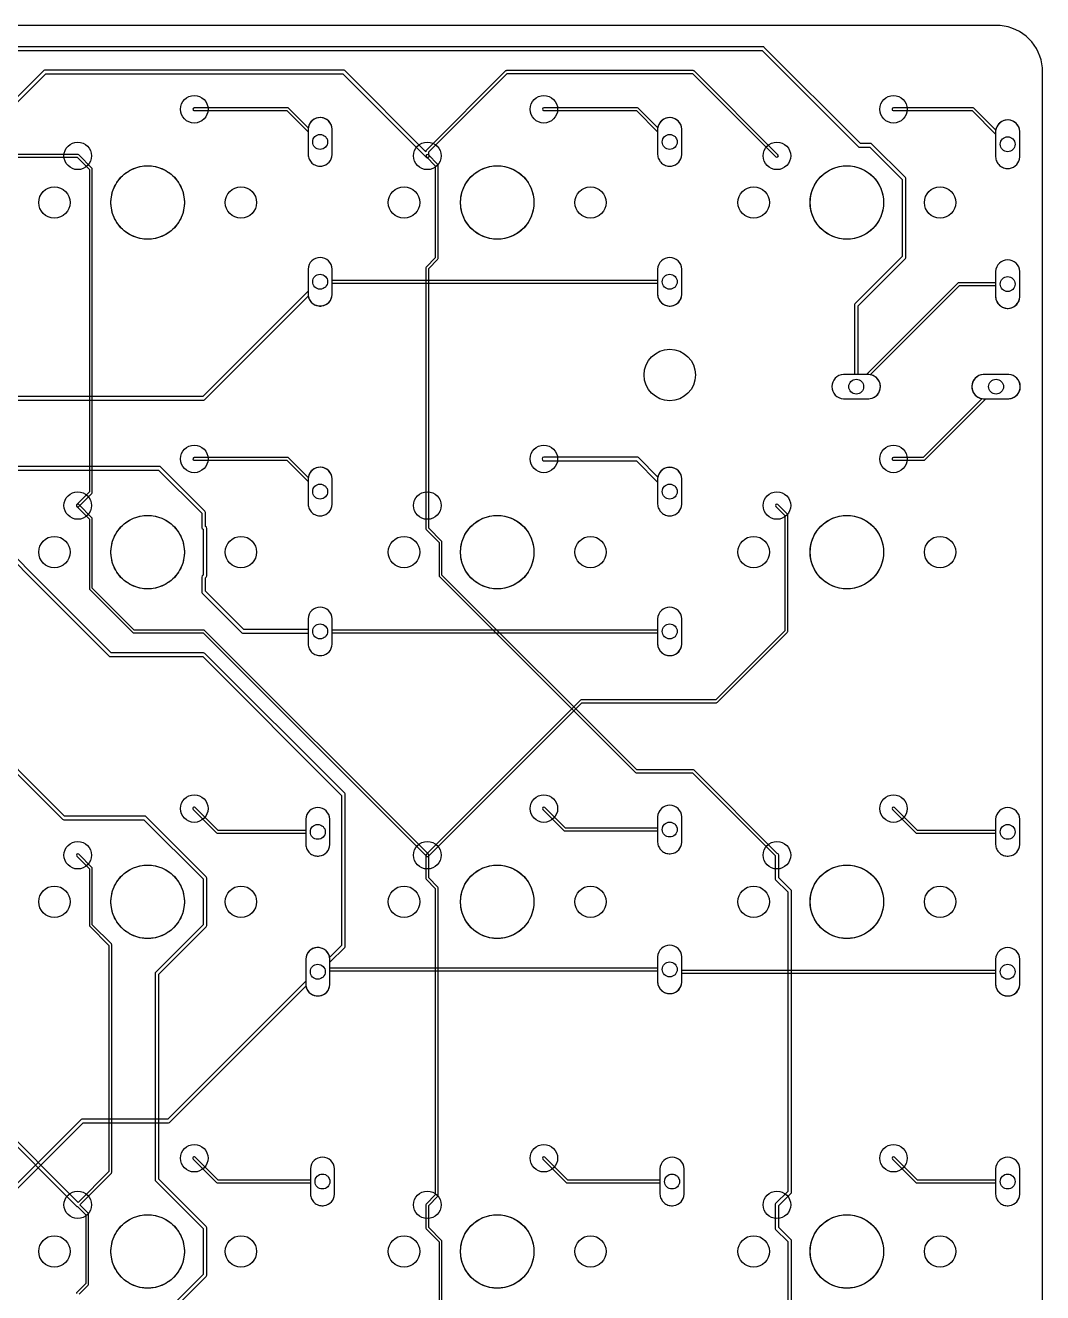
# Model space of a CAD drawing. Header units: millimetres. Extents: x 0 to 364, y 2 to 117.
# Drawn here: x 309.1 to 364.5, y 47.8 to 116.8 of the extents above; entities that cross this region are included whole.
import ezdxf

# ---------------------------------------------------------------- set-up
doc = ezdxf.new("R2010")
doc.units = ezdxf.units.MM

msp = doc.modelspace()

# ---------------------------------------------------------------- linework, layer by layer
at = {"layer": '16_copper'}
for points in [[(325.217, 109.176, 0.357805), (325.78, 109.797), (325.78, 111.183, 0.952079), (324.46, 111.183), (324.46, 109.797), (324.466, 109.733), (324.479, 109.669), (324.497, 109.607), (324.522, 109.547), (324.553, 109.49), (324.589, 109.436), (324.63, 109.386), (324.676, 109.34), (324.726, 109.299), (324.78, 109.262), (324.837, 109.232), (324.897, 109.207), (324.959, 109.188), (325.023, 109.176), (325.088, 109.169), (325.152, 109.169)], [(344.267, 109.176, 0.357805), (344.83, 109.797), (344.83, 111.183, 0.952079), (343.51, 111.183), (343.51, 109.797), (343.516, 109.733), (343.529, 109.669), (343.547, 109.607), (343.572, 109.547), (343.603, 109.49), (343.639, 109.436), (343.68, 109.386), (343.726, 109.34), (343.776, 109.299), (343.83, 109.262), (343.887, 109.232), (343.947, 109.207), (344.009, 109.188), (344.073, 109.176), (344.138, 109.169), (344.202, 109.169)], [(362.682, 109.049, 0.357805), (363.245, 109.67), (363.245, 111.056, 0.952079), (361.925, 111.056), (361.925, 109.67), (361.931, 109.606), (361.944, 109.542), (361.962, 109.48), (361.987, 109.42), (362.018, 109.363), (362.054, 109.309), (362.095, 109.259), (362.141, 109.213), (362.191, 109.172), (362.245, 109.135), (362.302, 109.105), (362.362, 109.08), (362.424, 109.061), (362.488, 109.049), (362.553, 109.042), (362.617, 109.042)], [(325.217, 101.556, 0.357805), (325.78, 102.177), (325.78, 103.563, 0.952079), (324.46, 103.563), (324.46, 102.177), (324.466, 102.113), (324.479, 102.049), (324.497, 101.987), (324.522, 101.927), (324.553, 101.87), (324.589, 101.816), (324.63, 101.766), (324.676, 101.72), (324.726, 101.679), (324.78, 101.642), (324.837, 101.612), (324.897, 101.587), (324.959, 101.568), (325.023, 101.556), (325.088, 101.549), (325.152, 101.549)], [(344.267, 101.556, 0.357805), (344.83, 102.177), (344.83, 103.563, 0.952079), (343.51, 103.563), (343.51, 102.177), (343.516, 102.113), (343.529, 102.049), (343.547, 101.987), (343.572, 101.927), (343.603, 101.87), (343.639, 101.816), (343.68, 101.766), (343.726, 101.72), (343.776, 101.679), (343.83, 101.642), (343.887, 101.612), (343.947, 101.587), (344.009, 101.568), (344.073, 101.556), (344.138, 101.549), (344.202, 101.549)], [(362.682, 101.429, 0.357805), (363.245, 102.05), (363.245, 103.436, 0.952079), (361.925, 103.436), (361.925, 102.05), (361.931, 101.986), (361.944, 101.922), (361.962, 101.86), (361.987, 101.8), (362.018, 101.743), (362.054, 101.689), (362.095, 101.639), (362.141, 101.593), (362.191, 101.552), (362.245, 101.515), (362.302, 101.485), (362.362, 101.46), (362.424, 101.441), (362.488, 101.429), (362.553, 101.422), (362.617, 101.422)], [(355.087, 96.501, 0.906346), (355.023, 97.815), (353.637, 97.815, 0.952079), (353.637, 96.495), (355.023, 96.495)], [(362.707, 96.501, 0.906346), (362.643, 97.815), (361.257, 97.815, 0.952079), (361.257, 96.495), (362.643, 96.495)], [(325.217, 90.126, 0.357805), (325.78, 90.747), (325.78, 92.133, 0.952079), (324.46, 92.133), (324.46, 90.747), (324.466, 90.683), (324.479, 90.619), (324.497, 90.557), (324.522, 90.497), (324.553, 90.44), (324.589, 90.386), (324.63, 90.336), (324.676, 90.29), (324.726, 90.249), (324.78, 90.212), (324.837, 90.182), (324.897, 90.157), (324.959, 90.138), (325.023, 90.126), (325.088, 90.119), (325.152, 90.119)], [(344.267, 90.126, 0.357805), (344.83, 90.747), (344.83, 92.133, 0.952079), (343.51, 92.133), (343.51, 90.747), (343.516, 90.683), (343.529, 90.619), (343.547, 90.557), (343.572, 90.497), (343.603, 90.44), (343.639, 90.386), (343.68, 90.336), (343.726, 90.29), (343.776, 90.249), (343.83, 90.212), (343.887, 90.182), (343.947, 90.157), (344.009, 90.138), (344.073, 90.126), (344.138, 90.119), (344.202, 90.119)], [(325.217, 82.506, 0.357805), (325.78, 83.127), (325.78, 84.513, 0.952079), (324.46, 84.513), (324.46, 83.127), (324.466, 83.063), (324.479, 82.999), (324.497, 82.937), (324.522, 82.877), (324.553, 82.82), (324.589, 82.766), (324.63, 82.716), (324.676, 82.67), (324.726, 82.629), (324.78, 82.592), (324.837, 82.562), (324.897, 82.537), (324.959, 82.518), (325.023, 82.506), (325.088, 82.499), (325.152, 82.499)], [(344.267, 82.506, 0.357805), (344.83, 83.127), (344.83, 84.513, 0.952079), (343.51, 84.513), (343.51, 83.127), (343.516, 83.063), (343.529, 82.999), (343.547, 82.937), (343.572, 82.877), (343.603, 82.82), (343.639, 82.766), (343.68, 82.716), (343.726, 82.67), (343.776, 82.629), (343.83, 82.592), (343.887, 82.562), (343.947, 82.537), (344.009, 82.518), (344.073, 82.506), (344.138, 82.499), (344.202, 82.499)], [(325.09, 71.584, 0.357805), (325.653, 72.205), (325.653, 73.591, 0.952079), (324.333, 73.591), (324.333, 72.205), (324.339, 72.141), (324.352, 72.077), (324.37, 72.015), (324.395, 71.955), (324.426, 71.898), (324.462, 71.844), (324.503, 71.794), (324.549, 71.748), (324.599, 71.707), (324.653, 71.67), (324.71, 71.64), (324.77, 71.615), (324.832, 71.596), (324.896, 71.584), (324.961, 71.577), (325.025, 71.577)], [(344.267, 71.711, 0.357805), (344.83, 72.332), (344.83, 73.718, 0.952079), (343.51, 73.718), (343.51, 72.332), (343.516, 72.268), (343.529, 72.204), (343.547, 72.142), (343.572, 72.082), (343.603, 72.025), (343.639, 71.971), (343.68, 71.921), (343.726, 71.875), (343.776, 71.834), (343.83, 71.797), (343.887, 71.767), (343.947, 71.742), (344.009, 71.723), (344.073, 71.711), (344.138, 71.704), (344.202, 71.704)], [(362.682, 71.584, 0.357805), (363.245, 72.205), (363.245, 73.591, 0.952079), (361.925, 73.591), (361.925, 72.205), (361.931, 72.141), (361.944, 72.077), (361.962, 72.015), (361.987, 71.955), (362.018, 71.898), (362.054, 71.844), (362.095, 71.794), (362.141, 71.748), (362.191, 71.707), (362.245, 71.67), (362.302, 71.64), (362.362, 71.615), (362.424, 71.596), (362.488, 71.584), (362.553, 71.577), (362.617, 71.577)], [(325.09, 63.964, 0.357805), (325.653, 64.585), (325.653, 65.971, 0.952079), (324.333, 65.971), (324.333, 64.585), (324.339, 64.521), (324.352, 64.457), (324.37, 64.395), (324.395, 64.335), (324.426, 64.278), (324.462, 64.224), (324.503, 64.174), (324.549, 64.128), (324.599, 64.087), (324.653, 64.05), (324.71, 64.02), (324.77, 63.995), (324.832, 63.976), (324.896, 63.964), (324.961, 63.957), (325.025, 63.957)], [(344.267, 64.091, 0.357805), (344.83, 64.712), (344.83, 66.098, 0.952079), (343.51, 66.098), (343.51, 64.712), (343.516, 64.648), (343.529, 64.584), (343.547, 64.522), (343.572, 64.462), (343.603, 64.405), (343.639, 64.351), (343.68, 64.301), (343.726, 64.255), (343.776, 64.214), (343.83, 64.177), (343.887, 64.147), (343.947, 64.122), (344.009, 64.103), (344.073, 64.091), (344.138, 64.084), (344.202, 64.084)], [(362.682, 63.964, 0.357805), (363.245, 64.585), (363.245, 65.971, 0.952079), (361.925, 65.971), (361.925, 64.585), (361.931, 64.521), (361.944, 64.457), (361.962, 64.395), (361.987, 64.335), (362.018, 64.278), (362.054, 64.224), (362.095, 64.174), (362.141, 64.128), (362.191, 64.087), (362.245, 64.05), (362.302, 64.02), (362.362, 63.995), (362.424, 63.976), (362.488, 63.964), (362.553, 63.957), (362.617, 63.957)], [(325.344, 52.534, 0.357805), (325.907, 53.155), (325.907, 54.541, 0.952079), (324.587, 54.541), (324.587, 53.155), (324.593, 53.091), (324.606, 53.027), (324.624, 52.965), (324.649, 52.905), (324.68, 52.848), (324.716, 52.794), (324.757, 52.744), (324.803, 52.698), (324.853, 52.657), (324.907, 52.62), (324.964, 52.59), (325.024, 52.565), (325.086, 52.546), (325.15, 52.534), (325.215, 52.527), (325.279, 52.527)], [(344.394, 52.534, 0.357805), (344.957, 53.155), (344.957, 54.541, 0.952079), (343.637, 54.541), (343.637, 53.155), (343.643, 53.091), (343.656, 53.027), (343.674, 52.965), (343.699, 52.905), (343.73, 52.848), (343.766, 52.794), (343.807, 52.744), (343.853, 52.698), (343.903, 52.657), (343.957, 52.62), (344.014, 52.59), (344.074, 52.565), (344.136, 52.546), (344.2, 52.534), (344.265, 52.527), (344.329, 52.527)], [(362.682, 52.534, 0.357805), (363.245, 53.155), (363.245, 54.541, 0.952079), (361.925, 54.541), (361.925, 53.155), (361.931, 53.091), (361.944, 53.027), (361.962, 52.965), (361.987, 52.905), (362.018, 52.848), (362.054, 52.794), (362.095, 52.744), (362.141, 52.698), (362.191, 52.657), (362.245, 52.62), (362.302, 52.59), (362.362, 52.565), (362.424, 52.546), (362.488, 52.534), (362.553, 52.527), (362.617, 52.527)]]:
    msp.add_lwpolyline(points, format="xyb", close=True, dxfattribs=at)
for points in [[(308.134, 109.652), (311.88, 109.652), (312.553, 108.979), (312.553, 91.427), (311.858, 90.732), (311.845, 90.714), (311.838, 90.694), (311.836, 90.672), (311.841, 90.651), (311.851, 90.632), (311.867, 90.617), (311.886, 90.606), (311.907, 90.602), (311.929, 90.604, 0.14139), (311.966, 90.624), (312.683, 91.342, 0.198912), (312.706, 91.396), (312.706, 109.01, 0.198912), (312.683, 109.064), (311.966, 109.782, 0.198912), (311.912, 109.804), (308.102, 109.804, 0.198912)], [(350.806, 34.222), (350.806, 50.614, 0.198912), (350.777, 50.685), (350.112, 51.349), (350.112, 52.537), (350.777, 53.201, 0.198912), (350.806, 53.272), (350.806, 69.664, 0.198912), (350.777, 69.735), (350.112, 70.399), (350.112, 71.628, 0.39016), (350.02, 71.728), (345.494, 76.254, 0.198912), (345.44, 76.276), (342.368, 76.276), (331.756, 86.889), (331.756, 88.69, 0.198912), (331.733, 88.744), (331.038, 89.44), (331.038, 103.6), (331.524, 104.086, 0.198912), (331.546, 104.14), (331.546, 109.22, 0.198912), (331.524, 109.274), (331.016, 109.782, 1), (330.908, 109.674), (331.394, 109.188), (331.394, 104.172), (330.908, 103.686, 0.198912), (330.886, 103.632), (330.886, 89.408, 0.198912), (330.908, 89.354), (331.603, 88.659), (331.603, 86.857, 0.198912), (331.626, 86.803), (342.283, 76.146, 0.198912), (342.337, 76.124), (345.408, 76.124), (349.912, 71.62), (349.912, 70.358, 0.198912), (349.941, 70.287), (350.606, 69.623), (350.606, 53.313), (349.941, 52.649, 0.198912), (349.912, 52.578), (349.912, 51.308, 0.198912), (349.941, 51.237), (350.606, 50.573), (350.606, 34.263)], [(316.33, 46.098), (318.909, 48.677, 0.198912), (318.938, 48.747), (318.938, 51.329, 0.198912), (318.909, 51.399), (316.33, 53.978), (316.33, 65.148), (318.909, 67.727, 0.198912), (318.938, 67.797), (318.938, 70.379, 0.198912), (318.909, 70.449), (315.628, 73.731, 0.198912), (315.557, 73.76), (311.191, 73.76), (306.141, 78.811, 0.198912)], [(306.029, 78.64), (311.079, 73.589, 0.198912), (311.15, 73.56), (315.516, 73.56), (318.738, 70.337), (318.738, 67.839), (316.159, 65.26, 0.198912), (316.13, 65.189), (316.13, 53.937, 0.198912), (316.159, 53.866), (318.738, 51.287), (318.738, 48.789), (316.159, 46.21, 0.198912)], [(311.988, 47.72), (312.474, 48.206, 0.198912), (312.496, 48.26), (312.496, 52.07, 0.198912), (312.474, 52.124), (312.02, 52.578), (313.744, 54.302, 0.198912), (313.766, 54.356), (313.766, 66.747, 0.198912), (313.744, 66.801), (312.706, 67.839), (312.706, 70.91, 0.198912), (312.683, 70.964), (311.966, 71.682, 1), (311.858, 71.574), (312.553, 70.879), (312.553, 67.807, 0.198912), (312.576, 67.753), (313.614, 66.715), (313.614, 54.388), (311.929, 52.703), (307.411, 57.221, 0.198912)], [(331.756, 34.246), (331.756, 50.59, 0.198912), (331.733, 50.644), (331.038, 51.34), (331.038, 52.546), (331.524, 53.032, 0.198912), (331.546, 53.086), (331.546, 69.85, 0.198912), (331.524, 69.904), (331.038, 70.39), (331.038, 71.628, 1), (330.886, 71.628), (330.886, 70.358, 0.198912), (330.908, 70.304), (331.394, 69.818), (331.394, 53.118), (330.908, 52.632, 0.198912), (330.886, 52.578), (330.886, 51.308, 0.198912), (330.908, 51.254), (331.603, 50.559), (331.603, 34.277)], [(307.299, 57.05), (311.841, 52.507, 0.176364), (311.903, 52.479), (312.344, 52.038), (312.344, 48.292), (311.858, 47.806, 0.198912), (311.836, 47.752)]]:
    msp.add_lwpolyline(points, format="xyb", dxfattribs=at)
at = {"layer": '1_copper'}
for points in [[(301.031, 115.47), (349.209, 115.47), (354.445, 110.233, 0.198912), (354.516, 110.204), (355.071, 110.204), (356.838, 108.437), (356.838, 104.25), (354.259, 101.671, 0.198912), (354.23, 101.6), (354.23, 97.815), (353.637, 97.815, 0.952079), (353.637, 96.495), (355.023, 96.495), (355.087, 96.501, 0.860152), (355.091, 97.808), (359.95, 102.667), (361.925, 102.667), (361.925, 102.05, 0.952079), (363.245, 102.05), (363.245, 103.436, 0.952079), (361.925, 103.436), (361.925, 102.819), (359.918, 102.819, 0.198912), (359.864, 102.797), (354.883, 97.815), (354.43, 97.815), (354.43, 101.559), (357.009, 104.137, 0.198912), (357.038, 104.208), (357.038, 108.479, 0.198912), (357.009, 108.549), (355.183, 110.375, 0.198912), (355.113, 110.404), (354.557, 110.404), (349.321, 115.641, 0.198912), (349.25, 115.67), (300.99, 115.67, 0.198912)], [(302.077, 106.101), (310.175, 114.2), (326.349, 114.2), (330.891, 109.657, 0.958976), (331.038, 109.792), (331.038, 109.95), (335.312, 114.224), (345.408, 114.224), (349.958, 109.674, 1), (350.066, 109.782), (345.494, 114.354, 0.198912), (345.44, 114.376), (335.28, 114.376, 0.198912), (335.226, 114.354), (330.908, 110.036, 0.317804), (330.886, 109.946), (326.461, 114.371, 0.198912), (326.39, 114.4), (310.134, 114.4, 0.198912), (310.063, 114.371), (301.935, 106.243)], [(304.038, 96.42), (318.77, 96.42), (318.777, 96.421, 0.180079), (318.841, 96.449), (324.472, 102.081, 0.884301), (325.78, 102.177), (325.78, 102.794), (343.51, 102.794), (343.51, 102.177, 0.952079), (344.83, 102.177), (344.83, 103.563, 0.952079), (343.51, 103.563), (343.51, 102.946), (325.78, 102.946), (325.78, 103.563, 0.952079), (324.46, 103.563), (324.46, 102.351), (318.729, 96.62), (304.079, 96.62)], [(305.054, 92.61), (316.316, 92.61), (318.67, 90.256), (318.67, 89.497, 0.198912), (318.699, 89.426), (318.738, 89.387), (318.738, 86.889, 0.333736), (318.67, 86.779), (318.67, 85.979, 0.198912), (318.699, 85.908), (320.858, 83.749, 0.198912), (320.929, 83.72), (324.46, 83.72), (324.46, 83.127), (324.466, 83.063), (324.479, 82.999), (324.497, 82.937), (324.522, 82.877), (324.553, 82.82), (324.589, 82.766), (324.63, 82.716), (324.676, 82.67), (324.726, 82.629), (324.78, 82.592), (324.837, 82.562), (324.897, 82.537), (324.959, 82.518), (325.023, 82.506), (325.088, 82.499), (325.152, 82.499), (325.217, 82.506, 0.357805), (325.78, 83.127), (325.78, 83.744), (343.51, 83.744), (343.51, 83.127, 0.952079), (344.83, 83.127), (344.83, 84.513, 0.952079), (343.51, 84.513), (343.51, 83.896), (325.78, 83.896), (325.78, 84.513, 0.952079), (324.46, 84.513), (324.46, 83.92), (320.97, 83.92), (318.87, 86.02), (318.87, 86.738), (318.909, 86.777, 0.198912), (318.938, 86.847), (318.938, 89.429, 0.333736), (318.87, 89.538), (318.87, 90.297, 0.198912), (318.841, 90.368), (316.428, 92.781, 0.198912), (316.357, 92.81), (305.095, 92.81)], [(304.124, 91.975), (313.619, 82.479, 0.198912), (313.69, 82.45), (318.729, 82.45), (326.29, 74.889), (326.29, 66.716), (325.641, 66.067, 0.884301), (324.333, 65.971), (324.333, 64.759), (316.824, 57.25), (312.166, 57.25, 0.198912), (312.095, 57.221), (304.606, 49.732, 0.965003)], [(304.748, 49.59), (312.207, 57.05), (316.865, 57.05, 0.198912), (316.936, 57.079), (324.345, 64.489, 0.884301), (325.653, 64.585), (325.653, 65.329), (343.51, 65.329), (343.51, 64.712, 0.952079), (344.83, 64.712), (344.83, 65.202), (361.925, 65.202), (361.925, 64.585, 0.952079), (363.245, 64.585), (363.245, 65.971, 0.952079), (361.925, 65.971), (361.925, 65.354), (344.83, 65.354), (344.83, 66.098, 0.952079), (343.51, 66.098), (343.51, 65.481), (325.653, 65.481), (325.653, 65.797), (326.461, 66.604, 0.198912), (326.49, 66.675), (326.49, 74.93, 0.198912), (326.461, 75.001), (318.841, 82.621, 0.198912), (318.77, 82.65), (313.731, 82.65), (304.236, 92.146, 0.198912)]]:
    msp.add_lwpolyline(points, format="xyb", dxfattribs=at)
for points in [[(325.217, 109.176, 0.357805), (325.78, 109.797), (325.78, 111.183, 0.903784), (324.467, 111.251), (323.396, 112.322, 0.198912), (323.342, 112.344), (318.262, 112.344, 0.871067), (318.241, 112.195), (318.262, 112.192), (323.31, 112.192), (324.46, 111.043), (324.46, 109.797), (324.466, 109.733), (324.479, 109.669), (324.497, 109.607), (324.522, 109.547), (324.553, 109.49), (324.589, 109.436), (324.63, 109.386), (324.676, 109.34), (324.726, 109.299), (324.78, 109.262), (324.837, 109.232), (324.897, 109.207), (324.959, 109.188), (325.023, 109.176), (325.088, 109.169), (325.152, 109.169)], [(344.267, 109.176, 0.357805), (344.83, 109.797), (344.83, 111.183, 0.903784), (343.517, 111.251), (342.446, 112.322, 0.198912), (342.392, 112.344), (337.312, 112.344, 0.871067), (337.291, 112.195), (337.312, 112.192), (342.36, 112.192), (343.51, 111.043), (343.51, 109.797), (343.516, 109.733), (343.529, 109.669), (343.547, 109.607), (343.572, 109.547), (343.603, 109.49), (343.639, 109.436), (343.68, 109.386), (343.726, 109.34), (343.776, 109.299), (343.83, 109.262), (343.887, 109.232), (343.947, 109.207), (344.009, 109.188), (344.073, 109.176), (344.138, 109.169), (344.202, 109.169)], [(362.682, 109.049, 0.357805), (363.245, 109.67), (363.245, 111.056, 0.903784), (361.932, 111.124), (360.734, 112.322, 0.198912), (360.68, 112.344), (356.362, 112.344, 0.871067), (356.341, 112.195), (356.362, 112.192), (360.648, 112.192), (361.925, 110.916), (361.925, 109.67), (361.931, 109.606), (361.944, 109.542), (361.962, 109.48), (361.987, 109.42), (362.018, 109.363), (362.054, 109.309), (362.095, 109.259), (362.141, 109.213), (362.191, 109.172), (362.245, 109.135), (362.302, 109.105), (362.362, 109.08), (362.424, 109.061), (362.488, 109.049), (362.553, 109.042), (362.617, 109.042)], [(358.021, 93.143, 0.169977), (358.067, 93.164), (361.397, 96.495), (362.643, 96.495, 0.952079), (362.643, 97.815), (361.257, 97.815, 0.903784), (361.189, 96.502), (357.981, 93.294), (356.362, 93.294, 0.871067), (356.341, 93.145), (356.362, 93.142), (358.013, 93.142)], [(325.217, 90.126, 0.357805), (325.78, 90.747), (325.78, 92.133, 0.903784), (324.467, 92.201), (323.396, 93.272, 0.198912), (323.342, 93.294), (318.262, 93.294, 0.871067), (318.241, 93.145), (318.262, 93.142), (323.31, 93.142), (324.46, 91.993), (324.46, 90.747), (324.466, 90.683), (324.479, 90.619), (324.497, 90.557), (324.522, 90.497), (324.553, 90.44), (324.589, 90.386), (324.63, 90.336), (324.676, 90.29), (324.726, 90.249), (324.78, 90.212), (324.837, 90.182), (324.897, 90.157), (324.959, 90.138), (325.023, 90.126), (325.088, 90.119), (325.152, 90.119)], [(344.267, 90.126, 0.357805), (344.83, 90.747), (344.83, 92.133, 0.884301), (343.522, 92.229), (342.463, 93.289, 0.198912), (342.392, 93.318), (337.312, 93.318, 0.932509), (337.298, 93.119), (337.312, 93.118), (342.351, 93.118), (343.51, 91.959), (343.51, 90.747), (343.516, 90.683), (343.529, 90.619), (343.547, 90.557), (343.572, 90.497), (343.603, 90.44), (343.639, 90.386), (343.68, 90.336), (343.726, 90.29), (343.776, 90.249), (343.83, 90.212), (343.887, 90.182), (343.947, 90.157), (344.009, 90.138), (344.073, 90.126), (344.138, 90.119), (344.202, 90.119)], [(330.962, 71.552, 0.197431), (331.016, 71.574), (339.376, 79.934), (346.71, 79.934, 0.198912), (346.764, 79.956), (350.574, 83.766, 0.198912), (350.596, 83.82), (350.596, 90.17, 0.198912), (350.574, 90.224), (350.066, 90.732, 1), (349.958, 90.624), (350.444, 90.138), (350.444, 83.852), (346.678, 80.086), (339.344, 80.086, 0.198912), (339.29, 80.064), (330.962, 71.736), (318.824, 83.874, 0.198912), (318.77, 83.896), (314.992, 83.896), (312.706, 86.182), (312.706, 89.96, 0.198912), (312.683, 90.014), (311.966, 90.732, 1), (311.858, 90.624), (312.553, 89.929), (312.553, 86.15, 0.198912), (312.576, 86.097), (314.906, 83.766, 0.198912), (314.96, 83.744), (318.738, 83.744), (330.908, 71.574), (330.913, 71.571), (330.917, 71.567), (330.921, 71.564), (330.926, 71.561), (330.931, 71.559), (330.936, 71.556), (330.941, 71.555), (330.946, 71.554), (330.952, 71.553), (330.957, 71.552)], [(325.09, 71.584, 0.357805), (325.653, 72.205), (325.653, 73.591, 0.952079), (324.333, 73.591), (324.333, 72.974), (319.564, 72.974), (318.316, 74.222, 1), (318.208, 74.114), (319.478, 72.844, 0.198912), (319.532, 72.822), (324.333, 72.822), (324.333, 72.205), (324.339, 72.141), (324.352, 72.077), (324.37, 72.015), (324.395, 71.955), (324.426, 71.898), (324.462, 71.844), (324.503, 71.794), (324.549, 71.748), (324.599, 71.707), (324.653, 71.67), (324.71, 71.64), (324.77, 71.615), (324.832, 71.596), (324.896, 71.584), (324.961, 71.577), (325.025, 71.577)], [(344.267, 71.711, 0.357805), (344.83, 72.332), (344.83, 73.718, 0.952079), (343.51, 73.718), (343.51, 73.101), (338.487, 73.101), (337.366, 74.222, 1), (337.258, 74.114), (338.401, 72.971, 0.198912), (338.455, 72.949), (343.51, 72.949), (343.51, 72.332), (343.516, 72.268), (343.529, 72.204), (343.547, 72.142), (343.572, 72.082), (343.603, 72.025), (343.639, 71.971), (343.68, 71.921), (343.726, 71.875), (343.776, 71.834), (343.83, 71.797), (343.887, 71.767), (343.947, 71.742), (344.009, 71.723), (344.073, 71.711), (344.138, 71.704), (344.202, 71.704)], [(362.682, 71.584, 0.357805), (363.245, 72.205), (363.245, 73.591, 0.952079), (361.925, 73.591), (361.925, 72.974), (357.664, 72.974), (356.416, 74.222, 1), (356.308, 74.114), (357.578, 72.844, 0.198912), (357.632, 72.822), (361.925, 72.822), (361.925, 72.205), (361.931, 72.141), (361.944, 72.077), (361.962, 72.015), (361.987, 71.955), (362.018, 71.898), (362.054, 71.844), (362.095, 71.794), (362.141, 71.748), (362.191, 71.707), (362.245, 71.67), (362.302, 71.64), (362.362, 71.615), (362.424, 71.596), (362.488, 71.584), (362.553, 71.577), (362.617, 71.577)], [(325.344, 52.534, 0.357805), (325.907, 53.155), (325.907, 54.541, 0.952079), (324.587, 54.541), (324.587, 53.924), (319.564, 53.924), (318.316, 55.172, 1), (318.208, 55.064), (319.478, 53.794, 0.198912), (319.532, 53.772), (324.587, 53.772), (324.587, 53.155), (324.593, 53.091), (324.606, 53.027), (324.624, 52.965), (324.649, 52.905), (324.68, 52.848), (324.716, 52.794), (324.757, 52.744), (324.803, 52.698), (324.853, 52.657), (324.907, 52.62), (324.964, 52.59), (325.024, 52.565), (325.086, 52.546), (325.15, 52.534), (325.215, 52.527), (325.279, 52.527)], [(344.394, 52.534, 0.357805), (344.957, 53.155), (344.957, 54.541, 0.952079), (343.637, 54.541), (343.637, 53.924), (338.614, 53.924), (337.366, 55.172, 1), (337.258, 55.064), (338.528, 53.794, 0.198912), (338.582, 53.772), (343.637, 53.772), (343.637, 53.155), (343.643, 53.091), (343.656, 53.027), (343.674, 52.965), (343.699, 52.905), (343.73, 52.848), (343.766, 52.794), (343.807, 52.744), (343.853, 52.698), (343.903, 52.657), (343.957, 52.62), (344.014, 52.59), (344.074, 52.565), (344.136, 52.546), (344.2, 52.534), (344.265, 52.527), (344.329, 52.527)], [(362.682, 52.534, 0.357805), (363.245, 53.155), (363.245, 54.541, 0.952079), (361.925, 54.541), (361.925, 53.924), (357.664, 53.924), (356.416, 55.172, 1), (356.308, 55.064), (357.578, 53.794, 0.198912), (357.632, 53.772), (361.925, 53.772), (361.925, 53.155), (361.931, 53.091), (361.944, 53.027), (361.962, 52.965), (361.987, 52.905), (362.018, 52.848), (362.054, 52.794), (362.095, 52.744), (362.141, 52.698), (362.191, 52.657), (362.245, 52.62), (362.302, 52.59), (362.362, 52.565), (362.424, 52.546), (362.488, 52.534), (362.553, 52.527), (362.617, 52.527)]]:
    msp.add_lwpolyline(points, format="xyb", close=True, dxfattribs=at)
at = {"layer": 'drills_NPTH'}
for centre in [(315.722, 107.188), (334.772, 107.188), (353.822, 107.188), (315.722, 88.138), (334.772, 88.138), (353.822, 88.138), (315.722, 69.088), (334.772, 69.088), (353.822, 69.088), (315.722, 50.038), (334.772, 50.038), (353.822, 50.038)]:
    msp.add_circle(centre, 2, dxfattribs=at)
at = {"layer": 'drills_PTH'}
for centre, radius in [((318.262, 112.268), 0.75), ((337.312, 112.268), 0.75), ((356.362, 112.268), 0.75), ((311.912, 109.728), 0.75), ((325.12, 110.49), 0.406), ((330.962, 109.728), 0.75), ((344.17, 110.49), 0.406), ((350.012, 109.728), 0.75), ((362.585, 110.363), 0.406), ((310.642, 107.188), 0.857), ((320.802, 107.188), 0.857), ((329.692, 107.188), 0.857), ((339.852, 107.188), 0.857), ((348.742, 107.188), 0.857), ((358.902, 107.188), 0.857), ((325.12, 102.87), 0.406), ((344.17, 102.87), 0.406), ((362.585, 102.743), 0.406), ((344.17, 97.79), 1.4), ((354.33, 97.155), 0.406), ((361.95, 97.155), 0.406), ((318.262, 93.218), 0.75), ((337.312, 93.218), 0.75), ((356.362, 93.218), 0.75), ((325.12, 91.44), 0.406), ((344.17, 91.44), 0.406), ((311.912, 90.678), 0.75), ((330.962, 90.678), 0.75), ((350.012, 90.678), 0.75), ((310.642, 88.138), 0.857), ((320.802, 88.138), 0.857), ((329.692, 88.138), 0.857), ((339.852, 88.138), 0.857), ((348.742, 88.138), 0.857), ((358.902, 88.138), 0.857), ((325.12, 83.82), 0.406), ((344.17, 83.82), 0.406), ((318.262, 74.168), 0.75), ((337.312, 74.168), 0.75), ((356.362, 74.168), 0.75), ((324.993, 72.898), 0.406), ((344.17, 73.025), 0.406), ((362.585, 72.898), 0.406), ((311.912, 71.628), 0.75), ((330.962, 71.628), 0.75), ((350.012, 71.628), 0.75), ((310.642, 69.088), 0.857), ((320.802, 69.088), 0.857), ((329.692, 69.088), 0.857), ((339.852, 69.088), 0.857), ((348.742, 69.088), 0.857), ((358.902, 69.088), 0.857), ((324.993, 65.278), 0.406), ((344.17, 65.405), 0.406), ((362.585, 65.278), 0.406), ((318.262, 55.118), 0.75), ((337.312, 55.118), 0.75), ((356.362, 55.118), 0.75), ((325.247, 53.848), 0.406), ((344.297, 53.848), 0.406), ((362.585, 53.848), 0.406), ((311.912, 52.578), 0.75), ((330.962, 52.578), 0.75), ((350.012, 52.578), 0.75), ((310.642, 50.038), 0.857), ((320.802, 50.038), 0.857), ((329.692, 50.038), 0.857), ((339.852, 50.038), 0.857), ((348.742, 50.038), 0.857), ((358.902, 50.038), 0.857)]:
    msp.add_circle(centre, radius, dxfattribs=at)
at = {"layer": 'holes'}
for points in [[(317.722, 107.128), (317.715, 107.007), (317.7, 106.887), (317.679, 106.768), (317.65, 106.651), (317.614, 106.535), (317.571, 106.422), (317.521, 106.312), (317.465, 106.205), (317.402, 106.101), (317.334, 106.002), (317.259, 105.907), (317.179, 105.816), (317.094, 105.731), (317.003, 105.651), (316.908, 105.576), (316.809, 105.508), (316.705, 105.445), (316.598, 105.389), (316.488, 105.339), (316.375, 105.296), (316.259, 105.26), (316.142, 105.231), (316.023, 105.21), (315.903, 105.195), (315.782, 105.188), (315.662, 105.188), (315.541, 105.195), (315.421, 105.21), (315.302, 105.231), (315.185, 105.26), (315.069, 105.296), (314.956, 105.339), (314.846, 105.389), (314.739, 105.445), (314.635, 105.508), (314.536, 105.576), (314.441, 105.651), (314.35, 105.731), (314.265, 105.816), (314.185, 105.907), (314.11, 106.002), (314.042, 106.101), (313.979, 106.205), (313.923, 106.312), (313.873, 106.422), (313.83, 106.535), (313.794, 106.651), (313.765, 106.768), (313.744, 106.887), (313.729, 107.007), (313.722, 107.128), (313.722, 107.248), (313.729, 107.369), (313.744, 107.489), (313.765, 107.608), (313.794, 107.725), (313.83, 107.841), (313.873, 107.954), (313.923, 108.064), (313.979, 108.171), (314.042, 108.275), (314.11, 108.374), (314.185, 108.469), (314.265, 108.56), (314.35, 108.645), (314.441, 108.725), (314.536, 108.8), (314.635, 108.868), (314.739, 108.931), (314.846, 108.987), (314.956, 109.037), (315.069, 109.08), (315.185, 109.116), (315.302, 109.145), (315.421, 109.166), (315.541, 109.181), (315.662, 109.188), (315.782, 109.188), (315.903, 109.181), (316.023, 109.166), (316.142, 109.145), (316.259, 109.116), (316.375, 109.08), (316.488, 109.037), (316.598, 108.987), (316.705, 108.931), (316.809, 108.868), (316.908, 108.8), (317.003, 108.725), (317.094, 108.645), (317.179, 108.56), (317.259, 108.469), (317.334, 108.374), (317.402, 108.275), (317.465, 108.171), (317.521, 108.064), (317.571, 107.954), (317.614, 107.841), (317.65, 107.725), (317.679, 107.608), (317.7, 107.489), (317.715, 107.369), (317.722, 107.248), (317.722, 107.128)], [(336.772, 107.128), (336.765, 107.007), (336.75, 106.887), (336.729, 106.768), (336.7, 106.651), (336.664, 106.535), (336.621, 106.422), (336.571, 106.312), (336.515, 106.205), (336.452, 106.101), (336.384, 106.002), (336.309, 105.907), (336.229, 105.816), (336.144, 105.731), (336.053, 105.651), (335.958, 105.576), (335.859, 105.508), (335.755, 105.445), (335.648, 105.389), (335.538, 105.339), (335.425, 105.296), (335.309, 105.26), (335.192, 105.231), (335.073, 105.21), (334.953, 105.195), (334.832, 105.188), (334.712, 105.188), (334.591, 105.195), (334.471, 105.21), (334.352, 105.231), (334.235, 105.26), (334.119, 105.296), (334.006, 105.339), (333.896, 105.389), (333.789, 105.445), (333.685, 105.508), (333.586, 105.576), (333.491, 105.651), (333.4, 105.731), (333.315, 105.816), (333.235, 105.907), (333.16, 106.002), (333.092, 106.101), (333.029, 106.205), (332.973, 106.312), (332.923, 106.422), (332.88, 106.535), (332.844, 106.651), (332.815, 106.768), (332.794, 106.887), (332.779, 107.007), (332.772, 107.128), (332.772, 107.248), (332.779, 107.369), (332.794, 107.489), (332.815, 107.608), (332.844, 107.725), (332.88, 107.841), (332.923, 107.954), (332.973, 108.064), (333.029, 108.171), (333.092, 108.275), (333.16, 108.374), (333.235, 108.469), (333.315, 108.56), (333.4, 108.645), (333.491, 108.725), (333.586, 108.8), (333.685, 108.868), (333.789, 108.931), (333.896, 108.987), (334.006, 109.037), (334.119, 109.08), (334.235, 109.116), (334.352, 109.145), (334.471, 109.166), (334.591, 109.181), (334.712, 109.188), (334.832, 109.188), (334.953, 109.181), (335.073, 109.166), (335.192, 109.145), (335.309, 109.116), (335.425, 109.08), (335.538, 109.037), (335.648, 108.987), (335.755, 108.931), (335.859, 108.868), (335.958, 108.8), (336.053, 108.725), (336.144, 108.645), (336.229, 108.56), (336.309, 108.469), (336.384, 108.374), (336.452, 108.275), (336.515, 108.171), (336.571, 108.064), (336.621, 107.954), (336.664, 107.841), (336.7, 107.725), (336.729, 107.608), (336.75, 107.489), (336.765, 107.369), (336.772, 107.248), (336.772, 107.128)], [(355.822, 107.128), (355.815, 107.007), (355.8, 106.887), (355.779, 106.768), (355.75, 106.651), (355.714, 106.535), (355.671, 106.422), (355.621, 106.312), (355.565, 106.205), (355.502, 106.101), (355.434, 106.002), (355.359, 105.907), (355.279, 105.816), (355.194, 105.731), (355.103, 105.651), (355.008, 105.576), (354.909, 105.508), (354.805, 105.445), (354.698, 105.389), (354.588, 105.339), (354.475, 105.296), (354.359, 105.26), (354.242, 105.231), (354.123, 105.21), (354.003, 105.195), (353.882, 105.188), (353.762, 105.188), (353.641, 105.195), (353.521, 105.21), (353.402, 105.231), (353.285, 105.26), (353.169, 105.296), (353.056, 105.339), (352.946, 105.389), (352.839, 105.445), (352.735, 105.508), (352.636, 105.576), (352.541, 105.651), (352.45, 105.731), (352.365, 105.816), (352.285, 105.907), (352.21, 106.002), (352.142, 106.101), (352.079, 106.205), (352.023, 106.312), (351.973, 106.422), (351.93, 106.535), (351.894, 106.651), (351.865, 106.768), (351.844, 106.887), (351.829, 107.007), (351.822, 107.128), (351.822, 107.248), (351.829, 107.369), (351.844, 107.489), (351.865, 107.608), (351.894, 107.725), (351.93, 107.841), (351.973, 107.954), (352.023, 108.064), (352.079, 108.171), (352.142, 108.275), (352.21, 108.374), (352.285, 108.469), (352.365, 108.56), (352.45, 108.645), (352.541, 108.725), (352.636, 108.8), (352.735, 108.868), (352.839, 108.931), (352.946, 108.987), (353.056, 109.037), (353.169, 109.08), (353.285, 109.116), (353.402, 109.145), (353.521, 109.166), (353.641, 109.181), (353.762, 109.188), (353.882, 109.188), (354.003, 109.181), (354.123, 109.166), (354.242, 109.145), (354.359, 109.116), (354.475, 109.08), (354.588, 109.037), (354.698, 108.987), (354.805, 108.931), (354.909, 108.868), (355.008, 108.8), (355.103, 108.725), (355.194, 108.645), (355.279, 108.56), (355.359, 108.469), (355.434, 108.374), (355.502, 108.275), (355.565, 108.171), (355.621, 108.064), (355.671, 107.954), (355.714, 107.841), (355.75, 107.725), (355.779, 107.608), (355.8, 107.489), (355.815, 107.369), (355.822, 107.248), (355.822, 107.128)], [(317.722, 88.078), (317.715, 87.957), (317.7, 87.837), (317.679, 87.718), (317.65, 87.601), (317.614, 87.485), (317.571, 87.372), (317.521, 87.262), (317.465, 87.155), (317.402, 87.051), (317.334, 86.952), (317.259, 86.857), (317.179, 86.766), (317.094, 86.681), (317.003, 86.601), (316.908, 86.526), (316.809, 86.458), (316.705, 86.395), (316.598, 86.339), (316.488, 86.289), (316.375, 86.246), (316.259, 86.21), (316.142, 86.181), (316.023, 86.16), (315.903, 86.145), (315.782, 86.138), (315.662, 86.138), (315.541, 86.145), (315.421, 86.16), (315.302, 86.181), (315.185, 86.21), (315.069, 86.246), (314.956, 86.289), (314.846, 86.339), (314.739, 86.395), (314.635, 86.458), (314.536, 86.526), (314.441, 86.601), (314.35, 86.681), (314.265, 86.766), (314.185, 86.857), (314.11, 86.952), (314.042, 87.051), (313.979, 87.155), (313.923, 87.262), (313.873, 87.372), (313.83, 87.485), (313.794, 87.601), (313.765, 87.718), (313.744, 87.837), (313.729, 87.957), (313.722, 88.078), (313.722, 88.198), (313.729, 88.319), (313.744, 88.439), (313.765, 88.558), (313.794, 88.675), (313.83, 88.791), (313.873, 88.904), (313.923, 89.014), (313.979, 89.121), (314.042, 89.225), (314.11, 89.324), (314.185, 89.419), (314.265, 89.51), (314.35, 89.595), (314.441, 89.675), (314.536, 89.75), (314.635, 89.818), (314.739, 89.881), (314.846, 89.937), (314.956, 89.987), (315.069, 90.03), (315.185, 90.066), (315.302, 90.095), (315.421, 90.116), (315.541, 90.131), (315.662, 90.138), (315.782, 90.138), (315.903, 90.131), (316.023, 90.116), (316.142, 90.095), (316.259, 90.066), (316.375, 90.03), (316.488, 89.987), (316.598, 89.937), (316.705, 89.881), (316.809, 89.818), (316.908, 89.75), (317.003, 89.675), (317.094, 89.595), (317.179, 89.51), (317.259, 89.419), (317.334, 89.324), (317.402, 89.225), (317.465, 89.121), (317.521, 89.014), (317.571, 88.904), (317.614, 88.791), (317.65, 88.675), (317.679, 88.558), (317.7, 88.439), (317.715, 88.319), (317.722, 88.198), (317.722, 88.078)], [(336.772, 88.078), (336.765, 87.957), (336.75, 87.837), (336.729, 87.718), (336.7, 87.601), (336.664, 87.485), (336.621, 87.372), (336.571, 87.262), (336.515, 87.155), (336.452, 87.051), (336.384, 86.952), (336.309, 86.857), (336.229, 86.766), (336.144, 86.681), (336.053, 86.601), (335.958, 86.526), (335.859, 86.458), (335.755, 86.395), (335.648, 86.339), (335.538, 86.289), (335.425, 86.246), (335.309, 86.21), (335.192, 86.181), (335.073, 86.16), (334.953, 86.145), (334.832, 86.138), (334.712, 86.138), (334.591, 86.145), (334.471, 86.16), (334.352, 86.181), (334.235, 86.21), (334.119, 86.246), (334.006, 86.289), (333.896, 86.339), (333.789, 86.395), (333.685, 86.458), (333.586, 86.526), (333.491, 86.601), (333.4, 86.681), (333.315, 86.766), (333.235, 86.857), (333.16, 86.952), (333.092, 87.051), (333.029, 87.155), (332.973, 87.262), (332.923, 87.372), (332.88, 87.485), (332.844, 87.601), (332.815, 87.718), (332.794, 87.837), (332.779, 87.957), (332.772, 88.078), (332.772, 88.198), (332.779, 88.319), (332.794, 88.439), (332.815, 88.558), (332.844, 88.675), (332.88, 88.791), (332.923, 88.904), (332.973, 89.014), (333.029, 89.121), (333.092, 89.225), (333.16, 89.324), (333.235, 89.419), (333.315, 89.51), (333.4, 89.595), (333.491, 89.675), (333.586, 89.75), (333.685, 89.818), (333.789, 89.881), (333.896, 89.937), (334.006, 89.987), (334.119, 90.03), (334.235, 90.066), (334.352, 90.095), (334.471, 90.116), (334.591, 90.131), (334.712, 90.138), (334.832, 90.138), (334.953, 90.131), (335.073, 90.116), (335.192, 90.095), (335.309, 90.066), (335.425, 90.03), (335.538, 89.987), (335.648, 89.937), (335.755, 89.881), (335.859, 89.818), (335.958, 89.75), (336.053, 89.675), (336.144, 89.595), (336.229, 89.51), (336.309, 89.419), (336.384, 89.324), (336.452, 89.225), (336.515, 89.121), (336.571, 89.014), (336.621, 88.904), (336.664, 88.791), (336.7, 88.675), (336.729, 88.558), (336.75, 88.439), (336.765, 88.319), (336.772, 88.198), (336.772, 88.078)], [(355.822, 88.078), (355.815, 87.957), (355.8, 87.837), (355.779, 87.718), (355.75, 87.601), (355.714, 87.485), (355.671, 87.372), (355.621, 87.262), (355.565, 87.155), (355.502, 87.051), (355.434, 86.952), (355.359, 86.857), (355.279, 86.766), (355.194, 86.681), (355.103, 86.601), (355.008, 86.526), (354.909, 86.458), (354.805, 86.395), (354.698, 86.339), (354.588, 86.289), (354.475, 86.246), (354.359, 86.21), (354.242, 86.181), (354.123, 86.16), (354.003, 86.145), (353.882, 86.138), (353.762, 86.138), (353.641, 86.145), (353.521, 86.16), (353.402, 86.181), (353.285, 86.21), (353.169, 86.246), (353.056, 86.289), (352.946, 86.339), (352.839, 86.395), (352.735, 86.458), (352.636, 86.526), (352.541, 86.601), (352.45, 86.681), (352.365, 86.766), (352.285, 86.857), (352.21, 86.952), (352.142, 87.051), (352.079, 87.155), (352.023, 87.262), (351.973, 87.372), (351.93, 87.485), (351.894, 87.601), (351.865, 87.718), (351.844, 87.837), (351.829, 87.957), (351.822, 88.078), (351.822, 88.198), (351.829, 88.319), (351.844, 88.439), (351.865, 88.558), (351.894, 88.675), (351.93, 88.791), (351.973, 88.904), (352.023, 89.014), (352.079, 89.121), (352.142, 89.225), (352.21, 89.324), (352.285, 89.419), (352.365, 89.51), (352.45, 89.595), (352.541, 89.675), (352.636, 89.75), (352.735, 89.818), (352.839, 89.881), (352.946, 89.937), (353.056, 89.987), (353.169, 90.03), (353.285, 90.066), (353.402, 90.095), (353.521, 90.116), (353.641, 90.131), (353.762, 90.138), (353.882, 90.138), (354.003, 90.131), (354.123, 90.116), (354.242, 90.095), (354.359, 90.066), (354.475, 90.03), (354.588, 89.987), (354.698, 89.937), (354.805, 89.881), (354.909, 89.818), (355.008, 89.75), (355.103, 89.675), (355.194, 89.595), (355.279, 89.51), (355.359, 89.419), (355.434, 89.324), (355.502, 89.225), (355.565, 89.121), (355.621, 89.014), (355.671, 88.904), (355.714, 88.791), (355.75, 88.675), (355.779, 88.558), (355.8, 88.439), (355.815, 88.319), (355.822, 88.198), (355.822, 88.078)], [(317.722, 69.028), (317.715, 68.907), (317.7, 68.787), (317.679, 68.668), (317.65, 68.551), (317.614, 68.435), (317.571, 68.322), (317.521, 68.212), (317.465, 68.105), (317.402, 68.001), (317.334, 67.902), (317.259, 67.807), (317.179, 67.716), (317.094, 67.631), (317.003, 67.551), (316.908, 67.476), (316.809, 67.408), (316.705, 67.345), (316.598, 67.289), (316.488, 67.239), (316.375, 67.196), (316.259, 67.16), (316.142, 67.131), (316.023, 67.11), (315.903, 67.095), (315.782, 67.088), (315.662, 67.088), (315.541, 67.095), (315.421, 67.11), (315.302, 67.131), (315.185, 67.16), (315.069, 67.196), (314.956, 67.239), (314.846, 67.289), (314.739, 67.345), (314.635, 67.408), (314.536, 67.476), (314.441, 67.551), (314.35, 67.631), (314.265, 67.716), (314.185, 67.807), (314.11, 67.902), (314.042, 68.001), (313.979, 68.105), (313.923, 68.212), (313.873, 68.322), (313.83, 68.435), (313.794, 68.551), (313.765, 68.668), (313.744, 68.787), (313.729, 68.907), (313.722, 69.028), (313.722, 69.148), (313.729, 69.269), (313.744, 69.389), (313.765, 69.508), (313.794, 69.625), (313.83, 69.741), (313.873, 69.854), (313.923, 69.964), (313.979, 70.071), (314.042, 70.175), (314.11, 70.274), (314.185, 70.369), (314.265, 70.46), (314.35, 70.545), (314.441, 70.625), (314.536, 70.7), (314.635, 70.768), (314.739, 70.831), (314.846, 70.887), (314.956, 70.937), (315.069, 70.98), (315.185, 71.016), (315.302, 71.045), (315.421, 71.066), (315.541, 71.081), (315.662, 71.088), (315.782, 71.088), (315.903, 71.081), (316.023, 71.066), (316.142, 71.045), (316.259, 71.016), (316.375, 70.98), (316.488, 70.937), (316.598, 70.887), (316.705, 70.831), (316.809, 70.768), (316.908, 70.7), (317.003, 70.625), (317.094, 70.545), (317.179, 70.46), (317.259, 70.369), (317.334, 70.274), (317.402, 70.175), (317.465, 70.071), (317.521, 69.964), (317.571, 69.854), (317.614, 69.741), (317.65, 69.625), (317.679, 69.508), (317.7, 69.389), (317.715, 69.269), (317.722, 69.148), (317.722, 69.028)], [(336.772, 69.028), (336.765, 68.907), (336.75, 68.787), (336.729, 68.668), (336.7, 68.551), (336.664, 68.435), (336.621, 68.322), (336.571, 68.212), (336.515, 68.105), (336.452, 68.001), (336.384, 67.902), (336.309, 67.807), (336.229, 67.716), (336.144, 67.631), (336.053, 67.551), (335.958, 67.476), (335.859, 67.408), (335.755, 67.345), (335.648, 67.289), (335.538, 67.239), (335.425, 67.196), (335.309, 67.16), (335.192, 67.131), (335.073, 67.11), (334.953, 67.095), (334.832, 67.088), (334.712, 67.088), (334.591, 67.095), (334.471, 67.11), (334.352, 67.131), (334.235, 67.16), (334.119, 67.196), (334.006, 67.239), (333.896, 67.289), (333.789, 67.345), (333.685, 67.408), (333.586, 67.476), (333.491, 67.551), (333.4, 67.631), (333.315, 67.716), (333.235, 67.807), (333.16, 67.902), (333.092, 68.001), (333.029, 68.105), (332.973, 68.212), (332.923, 68.322), (332.88, 68.435), (332.844, 68.551), (332.815, 68.668), (332.794, 68.787), (332.779, 68.907), (332.772, 69.028), (332.772, 69.148), (332.779, 69.269), (332.794, 69.389), (332.815, 69.508), (332.844, 69.625), (332.88, 69.741), (332.923, 69.854), (332.973, 69.964), (333.029, 70.071), (333.092, 70.175), (333.16, 70.274), (333.235, 70.369), (333.315, 70.46), (333.4, 70.545), (333.491, 70.625), (333.586, 70.7), (333.685, 70.768), (333.789, 70.831), (333.896, 70.887), (334.006, 70.937), (334.119, 70.98), (334.235, 71.016), (334.352, 71.045), (334.471, 71.066), (334.591, 71.081), (334.712, 71.088), (334.832, 71.088), (334.953, 71.081), (335.073, 71.066), (335.192, 71.045), (335.309, 71.016), (335.425, 70.98), (335.538, 70.937), (335.648, 70.887), (335.755, 70.831), (335.859, 70.768), (335.958, 70.7), (336.053, 70.625), (336.144, 70.545), (336.229, 70.46), (336.309, 70.369), (336.384, 70.274), (336.452, 70.175), (336.515, 70.071), (336.571, 69.964), (336.621, 69.854), (336.664, 69.741), (336.7, 69.625), (336.729, 69.508), (336.75, 69.389), (336.765, 69.269), (336.772, 69.148), (336.772, 69.028)], [(355.822, 69.028), (355.815, 68.907), (355.8, 68.787), (355.779, 68.668), (355.75, 68.551), (355.714, 68.435), (355.671, 68.322), (355.621, 68.212), (355.565, 68.105), (355.502, 68.001), (355.434, 67.902), (355.359, 67.807), (355.279, 67.716), (355.194, 67.631), (355.103, 67.551), (355.008, 67.476), (354.909, 67.408), (354.805, 67.345), (354.698, 67.289), (354.588, 67.239), (354.475, 67.196), (354.359, 67.16), (354.242, 67.131), (354.123, 67.11), (354.003, 67.095), (353.882, 67.088), (353.762, 67.088), (353.641, 67.095), (353.521, 67.11), (353.402, 67.131), (353.285, 67.16), (353.169, 67.196), (353.056, 67.239), (352.946, 67.289), (352.839, 67.345), (352.735, 67.408), (352.636, 67.476), (352.541, 67.551), (352.45, 67.631), (352.365, 67.716), (352.285, 67.807), (352.21, 67.902), (352.142, 68.001), (352.079, 68.105), (352.023, 68.212), (351.973, 68.322), (351.93, 68.435), (351.894, 68.551), (351.865, 68.668), (351.844, 68.787), (351.829, 68.907), (351.822, 69.028), (351.822, 69.148), (351.829, 69.269), (351.844, 69.389), (351.865, 69.508), (351.894, 69.625), (351.93, 69.741), (351.973, 69.854), (352.023, 69.964), (352.079, 70.071), (352.142, 70.175), (352.21, 70.274), (352.285, 70.369), (352.365, 70.46), (352.45, 70.545), (352.541, 70.625), (352.636, 70.7), (352.735, 70.768), (352.839, 70.831), (352.946, 70.887), (353.056, 70.937), (353.169, 70.98), (353.285, 71.016), (353.402, 71.045), (353.521, 71.066), (353.641, 71.081), (353.762, 71.088), (353.882, 71.088), (354.003, 71.081), (354.123, 71.066), (354.242, 71.045), (354.359, 71.016), (354.475, 70.98), (354.588, 70.937), (354.698, 70.887), (354.805, 70.831), (354.909, 70.768), (355.008, 70.7), (355.103, 70.625), (355.194, 70.545), (355.279, 70.46), (355.359, 70.369), (355.434, 70.274), (355.502, 70.175), (355.565, 70.071), (355.621, 69.964), (355.671, 69.854), (355.714, 69.741), (355.75, 69.625), (355.779, 69.508), (355.8, 69.389), (355.815, 69.269), (355.822, 69.148), (355.822, 69.028)], [(317.722, 49.978), (317.715, 49.857), (317.7, 49.737), (317.679, 49.618), (317.65, 49.501), (317.614, 49.385), (317.571, 49.272), (317.521, 49.162), (317.465, 49.055), (317.402, 48.951), (317.334, 48.852), (317.259, 48.757), (317.179, 48.666), (317.094, 48.581), (317.003, 48.501), (316.908, 48.426), (316.809, 48.358), (316.705, 48.295), (316.598, 48.239), (316.488, 48.189), (316.375, 48.146), (316.259, 48.11), (316.142, 48.081), (316.023, 48.06), (315.903, 48.045), (315.782, 48.038), (315.662, 48.038), (315.541, 48.045), (315.421, 48.06), (315.302, 48.081), (315.185, 48.11), (315.069, 48.146), (314.956, 48.189), (314.846, 48.239), (314.739, 48.295), (314.635, 48.358), (314.536, 48.426), (314.441, 48.501), (314.35, 48.581), (314.265, 48.666), (314.185, 48.757), (314.11, 48.852), (314.042, 48.951), (313.979, 49.055), (313.923, 49.162), (313.873, 49.272), (313.83, 49.385), (313.794, 49.501), (313.765, 49.618), (313.744, 49.737), (313.729, 49.857), (313.722, 49.978), (313.722, 50.098), (313.729, 50.219), (313.744, 50.339), (313.765, 50.458), (313.794, 50.575), (313.83, 50.691), (313.873, 50.804), (313.923, 50.914), (313.979, 51.021), (314.042, 51.125), (314.11, 51.224), (314.185, 51.319), (314.265, 51.41), (314.35, 51.495), (314.441, 51.575), (314.536, 51.65), (314.635, 51.718), (314.739, 51.781), (314.846, 51.837), (314.956, 51.887), (315.069, 51.93), (315.185, 51.966), (315.302, 51.995), (315.421, 52.016), (315.541, 52.031), (315.662, 52.038), (315.782, 52.038), (315.903, 52.031), (316.023, 52.016), (316.142, 51.995), (316.259, 51.966), (316.375, 51.93), (316.488, 51.887), (316.598, 51.837), (316.705, 51.781), (316.809, 51.718), (316.908, 51.65), (317.003, 51.575), (317.094, 51.495), (317.179, 51.41), (317.259, 51.319), (317.334, 51.224), (317.402, 51.125), (317.465, 51.021), (317.521, 50.914), (317.571, 50.804), (317.614, 50.691), (317.65, 50.575), (317.679, 50.458), (317.7, 50.339), (317.715, 50.219), (317.722, 50.098), (317.722, 49.978)], [(336.772, 49.978), (336.765, 49.857), (336.75, 49.737), (336.729, 49.618), (336.7, 49.501), (336.664, 49.385), (336.621, 49.272), (336.571, 49.162), (336.515, 49.055), (336.452, 48.951), (336.384, 48.852), (336.309, 48.757), (336.229, 48.666), (336.144, 48.581), (336.053, 48.501), (335.958, 48.426), (335.859, 48.358), (335.755, 48.295), (335.648, 48.239), (335.538, 48.189), (335.425, 48.146), (335.309, 48.11), (335.192, 48.081), (335.073, 48.06), (334.953, 48.045), (334.832, 48.038), (334.712, 48.038), (334.591, 48.045), (334.471, 48.06), (334.352, 48.081), (334.235, 48.11), (334.119, 48.146), (334.006, 48.189), (333.896, 48.239), (333.789, 48.295), (333.685, 48.358), (333.586, 48.426), (333.491, 48.501), (333.4, 48.581), (333.315, 48.666), (333.235, 48.757), (333.16, 48.852), (333.092, 48.951), (333.029, 49.055), (332.973, 49.162), (332.923, 49.272), (332.88, 49.385), (332.844, 49.501), (332.815, 49.618), (332.794, 49.737), (332.779, 49.857), (332.772, 49.978), (332.772, 50.098), (332.779, 50.219), (332.794, 50.339), (332.815, 50.458), (332.844, 50.575), (332.88, 50.691), (332.923, 50.804), (332.973, 50.914), (333.029, 51.021), (333.092, 51.125), (333.16, 51.224), (333.235, 51.319), (333.315, 51.41), (333.4, 51.495), (333.491, 51.575), (333.586, 51.65), (333.685, 51.718), (333.789, 51.781), (333.896, 51.837), (334.006, 51.887), (334.119, 51.93), (334.235, 51.966), (334.352, 51.995), (334.471, 52.016), (334.591, 52.031), (334.712, 52.038), (334.832, 52.038), (334.953, 52.031), (335.073, 52.016), (335.192, 51.995), (335.309, 51.966), (335.425, 51.93), (335.538, 51.887), (335.648, 51.837), (335.755, 51.781), (335.859, 51.718), (335.958, 51.65), (336.053, 51.575), (336.144, 51.495), (336.229, 51.41), (336.309, 51.319), (336.384, 51.224), (336.452, 51.125), (336.515, 51.021), (336.571, 50.914), (336.621, 50.804), (336.664, 50.691), (336.7, 50.575), (336.729, 50.458), (336.75, 50.339), (336.765, 50.219), (336.772, 50.098), (336.772, 49.978)], [(355.822, 49.978), (355.815, 49.857), (355.8, 49.737), (355.779, 49.618), (355.75, 49.501), (355.714, 49.385), (355.671, 49.272), (355.621, 49.162), (355.565, 49.055), (355.502, 48.951), (355.434, 48.852), (355.359, 48.757), (355.279, 48.666), (355.194, 48.581), (355.103, 48.501), (355.008, 48.426), (354.909, 48.358), (354.805, 48.295), (354.698, 48.239), (354.588, 48.189), (354.475, 48.146), (354.359, 48.11), (354.242, 48.081), (354.123, 48.06), (354.003, 48.045), (353.882, 48.038), (353.762, 48.038), (353.641, 48.045), (353.521, 48.06), (353.402, 48.081), (353.285, 48.11), (353.169, 48.146), (353.056, 48.189), (352.946, 48.239), (352.839, 48.295), (352.735, 48.358), (352.636, 48.426), (352.541, 48.501), (352.45, 48.581), (352.365, 48.666), (352.285, 48.757), (352.21, 48.852), (352.142, 48.951), (352.079, 49.055), (352.023, 49.162), (351.973, 49.272), (351.93, 49.385), (351.894, 49.501), (351.865, 49.618), (351.844, 49.737), (351.829, 49.857), (351.822, 49.978), (351.822, 50.098), (351.829, 50.219), (351.844, 50.339), (351.865, 50.458), (351.894, 50.575), (351.93, 50.691), (351.973, 50.804), (352.023, 50.914), (352.079, 51.021), (352.142, 51.125), (352.21, 51.224), (352.285, 51.319), (352.365, 51.41), (352.45, 51.495), (352.541, 51.575), (352.636, 51.65), (352.735, 51.718), (352.839, 51.781), (352.946, 51.837), (353.056, 51.887), (353.169, 51.93), (353.285, 51.966), (353.402, 51.995), (353.521, 52.016), (353.641, 52.031), (353.762, 52.038), (353.882, 52.038), (354.003, 52.031), (354.123, 52.016), (354.242, 51.995), (354.359, 51.966), (354.475, 51.93), (354.588, 51.887), (354.698, 51.837), (354.805, 51.781), (354.909, 51.718), (355.008, 51.65), (355.103, 51.575), (355.194, 51.495), (355.279, 51.41), (355.359, 51.319), (355.434, 51.224), (355.502, 51.125), (355.565, 51.021), (355.621, 50.914), (355.671, 50.804), (355.714, 50.691), (355.75, 50.575), (355.779, 50.458), (355.8, 50.339), (355.815, 50.219), (355.822, 50.098), (355.822, 49.978)]]:
    msp.add_lwpolyline(points, close=True, dxfattribs=at)
at = {"layer": 'outline'}
msp.add_lwpolyline([(364.49, 7.62), (364.49, 114.3), (364.48, 114.521), (364.451, 114.741), (364.403, 114.957), (364.337, 115.169), (364.252, 115.373), (364.15, 115.57), (364.031, 115.757), (363.896, 115.933), (363.746, 116.096), (363.583, 116.246), (363.407, 116.381), (363.22, 116.5), (363.023, 116.602), (362.819, 116.687), (362.607, 116.753), (362.391, 116.801), (362.171, 116.83), (361.95, 116.84), (1.27, 116.84)], dxfattribs=at)

doc.saveas('drawing.dxf')
